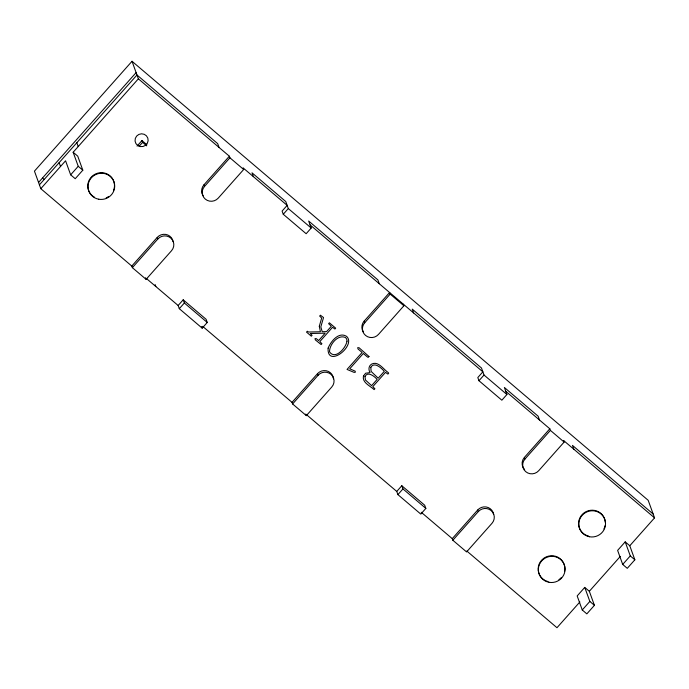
<?xml version="1.0" encoding="UTF-8"?>
<svg xmlns="http://www.w3.org/2000/svg" width="689" height="689" viewBox="0 0 689 689"><rect width="100%" height="100%" fill="white"/><g stroke="black" fill="none" stroke-linecap="round" stroke-linejoin="round"><path stroke-width="1.03" d="M629.78 545.757L625.199 541.864L617.62 550.399L622.701 564.437L627.274 568.33L634.862 559.795L629.78 545.757L654.55 517.87L648.194 500.317L132.021 61.278L34.45 171.13L40.806 188.683L131.788 266.075L132.366 267.668L146.102 279.355L171.535 250.71A9.19 8.957 -19.9 0 0 170.743 238.041A9.19 8.957 -19.9 0 0 157.807 239.031L132.366 267.668M38.55 182.464L136.121 72.603M39.419 184.85L136.982 74.989L217.672 143.622L219.059 147.455M40.806 188.683L65.576 160.787L70.657 174.825L75.23 178.718L82.818 170.183L77.736 156.145L73.155 152.252L138.368 78.822L132.021 61.278M70.657 174.825L78.236 166.29L73.155 152.252M137.059 146.085L141.96 140.573L146.878 144.759M139.109 146.301L142.606 142.356L141.96 140.573M131.788 266.075L157.23 237.429A9.19 8.957 -19.9 0 1 173.154 241.796M203.152 195.779A9.19 8.957 -19.9 0 1 203.927 184.859L229.359 156.214L138.368 78.822M379.294 283.739L377.908 279.915L308.663 221.014L311.204 228.033L306.149 233.726L283.257 214.262L282.102 211.067L287.158 205.374L243.096 167.892L243.673 169.494L218.232 198.131A9.19 8.957 -19.9 0 1 205.305 199.121A9.19 8.957 -19.9 0 1 204.504 186.452L229.937 157.807L229.359 156.214M178.141 305.503L183.196 299.81L206.089 319.274L207.243 322.469L202.187 328.162L179.304 308.689L178.141 305.503L146.318 278.434M179.304 308.689L184.359 302.996L183.196 299.81M283.257 214.262L288.312 208.569L285.771 201.55L252.01 172.827L253.397 176.66M292.601 403.961L318.042 375.316A9.19 8.957 -19.9 0 1 330.97 374.325A9.19 8.957 -19.9 0 1 331.771 387.003L306.338 415.639L292.601 403.961L292.024 402.359L317.465 373.722A9.19 8.957 -19.9 0 1 333.476 378.864M364.154 321.143L389.595 292.506L390.172 294.1L403.9 305.778L378.468 334.423A9.19 8.957 -19.9 0 1 365.532 335.414A9.19 8.957 -19.9 0 1 364.731 322.736L364.154 321.143A9.19 8.957 -19.9 0 0 363.387 332.072M364.731 322.736L390.172 294.1M539.521 420.032L538.143 416.199L504.374 387.485L506.915 394.504L501.859 400.197L478.967 380.724L484.022 375.031L481.482 368.012L412.246 309.12L413.624 312.944M396.752 491.438L401.808 485.745L424.691 505.218L425.854 508.404L420.798 514.097L397.906 494.624L396.752 491.438L306.553 414.718M397.906 494.624L402.962 488.932L401.808 485.745M452.837 540.245L478.269 511.608A9.19 8.957 -19.9 0 1 491.205 510.618A9.19 8.957 -19.9 0 1 492.006 523.287L466.574 551.932L452.837 540.245L452.26 538.652L477.692 510.006A9.19 8.957 -19.9 0 1 493.625 514.373M524.613 469.571A9.19 8.957 -19.9 0 1 524.389 457.436L549.822 428.791L505.76 391.309M654.55 517.87L563.559 440.478L564.136 442.071L538.703 470.708A9.19 8.957 -19.9 0 1 525.767 471.698A9.19 8.957 -19.9 0 1 524.966 459.029L550.408 430.384L549.822 428.791M584.754 587.398L577.175 595.942L582.257 609.98L586.839 613.873L594.418 605.33L589.336 591.291L584.754 587.398L589.844 601.437L594.418 605.33M579.854 601.971L556.979 627.722L466.789 551.011M589.336 591.291L620.298 556.428M582.257 609.98L589.844 601.437M622.701 564.437L630.28 555.902L625.199 541.864M653.163 514.037L572.473 445.404L573.859 449.237M310.05 224.847L482.868 371.845L477.813 377.538L478.967 380.724M229.937 157.807L243.673 169.494M550.408 430.384L564.136 442.071M288.312 208.569L311.204 228.033M484.022 375.031L506.915 394.504M630.28 555.902L634.862 559.795M142.606 142.356L146.705 145.844M78.236 166.29L82.818 170.183M42.64 178.107L44.285 179.493M184.359 302.996L207.243 322.469M402.962 488.932L425.854 508.404M202.669 326.353L292.024 402.359M421.237 512.263L452.26 538.652M524.389 457.436L524.966 459.029M403.323 304.185L403.9 305.778M477.692 510.006L478.269 511.608M317.465 373.722L318.042 375.316M305.761 414.046L306.338 415.639M203.927 184.859L204.504 186.452M201.61 326.569L202.187 328.162M157.23 237.429L157.807 239.031M155.137 284.6L155.826 286.521M145.525 277.753L146.102 279.355M76.823 142.726L78.21 146.559M59.133 162.656L60.52 166.48M583.109 533.269A13.401 13.065 -19.9 0 1 586.089 511.626A13.401 13.065 -19.9 0 1 605.295 522.288M605.054 525.698A13.401 13.065 -19.9 0 1 603.917 528.954M588.458 536.008A13.401 13.065 -19.9 0 1 586.003 535.129M585.237 534.742A13.401 13.065 -19.9 0 1 583.781 533.803M544.792 580.276A13.401 13.065 -19.9 0 1 539.306 563.714A13.401 13.065 -19.9 0 1 555.575 556.299A13.401 13.065 -19.9 0 1 564.61 571.241M561.526 577.365A13.401 13.065 -19.9 0 1 558.9 579.647M548.013 581.542A13.401 13.065 -19.9 0 1 545.559 580.672M94.427 197.209A13.401 13.065 -19.9 0 1 89.312 179.872A13.401 13.065 -19.9 0 1 106.838 173.826A13.401 13.065 -19.9 0 1 113.47 190.646M108.526 196.58A13.401 13.065 -19.9 0 1 106.209 197.821M319.3 326.267L320.419 331.762L308.543 332.02L307.294 331.237L306.519 332.115L311.316 336.189L312.083 335.319L310.283 333.493L325.165 333.192L318.611 340.581L316.38 338.687L315.028 338.592L315.321 339.884L321.134 344.552L321.909 343.673L319.817 341.606L332.529 327.292L334.914 329.032L335.681 328.171L329.376 322.805L328.61 323.675L331.323 326.267L326.577 331.607L322.219 331.719L320.833 326.887L323.537 317.543L320.428 315.2L319.662 316.062L321.66 318.042L319.3 326.267M364.963 376.599L365.471 380.018L371.586 385.642L377.124 379.415C374.635 376.47 367.65 370.785 364.963 376.599M363.439 376.082C361.966 382.722 370.389 385.978 374.118 389.612L374.894 388.742L372.792 386.667L385.513 372.353L387.898 374.101L388.665 373.231L388.2 372.534C383.403 369.442 378.166 360.39 371.354 364.248C368.529 366.048 368.331 369.959 370.062 372.603L365.609 373.223L363.439 376.082M328.102 348.152C326.991 366.539 350.658 350.133 348.531 339.677A6.434 6.279 -19.9 0 0 346.481 336.301C338.635 331.469 330.763 341.572 328.102 348.152M346.98 341.219C345.964 347.859 335.293 360.287 329.514 351.838C329.376 344.681 337.748 334.113 345.422 337.507A4.539 4.427 -19.9 0 1 346.98 341.219M370.803 367.315L371.121 371.405L378.201 378.201L384.298 371.328C381.525 368.236 374.377 361.26 370.803 367.315M368.985 356.497L368.219 357.358L367.452 356.997L363.318 353.483L349.719 368.796L355.24 371.182L355.283 372.275L354.094 372.387L347.041 369.425L362.113 352.458L357.979 348.935L357.703 347.652L359.047 347.738L368.985 356.497M589.508 536.757A13.401 13.065 -19.9 0 0 604.83 519.506A13.401 13.065 -19.9 0 0 582.145 515.355A13.401 13.065 -19.9 0 0 589.508 536.757M549.064 582.3A13.401 13.065 -19.9 0 0 564.386 565.04A13.401 13.065 -19.9 0 0 541.709 560.889A13.401 13.065 -19.9 0 0 549.064 582.3M98.699 199.224A13.401 13.065 -19.9 0 0 114.021 181.974A13.401 13.065 -19.9 0 0 91.336 177.822A13.401 13.065 -19.9 0 0 98.699 199.224M140.28 146.568A6.589 6.425 -19.9 0 0 147.816 138.093A6.589 6.425 -19.9 0 0 136.663 136.052A6.589 6.425 -19.9 0 0 140.28 146.568"/></g></svg>
